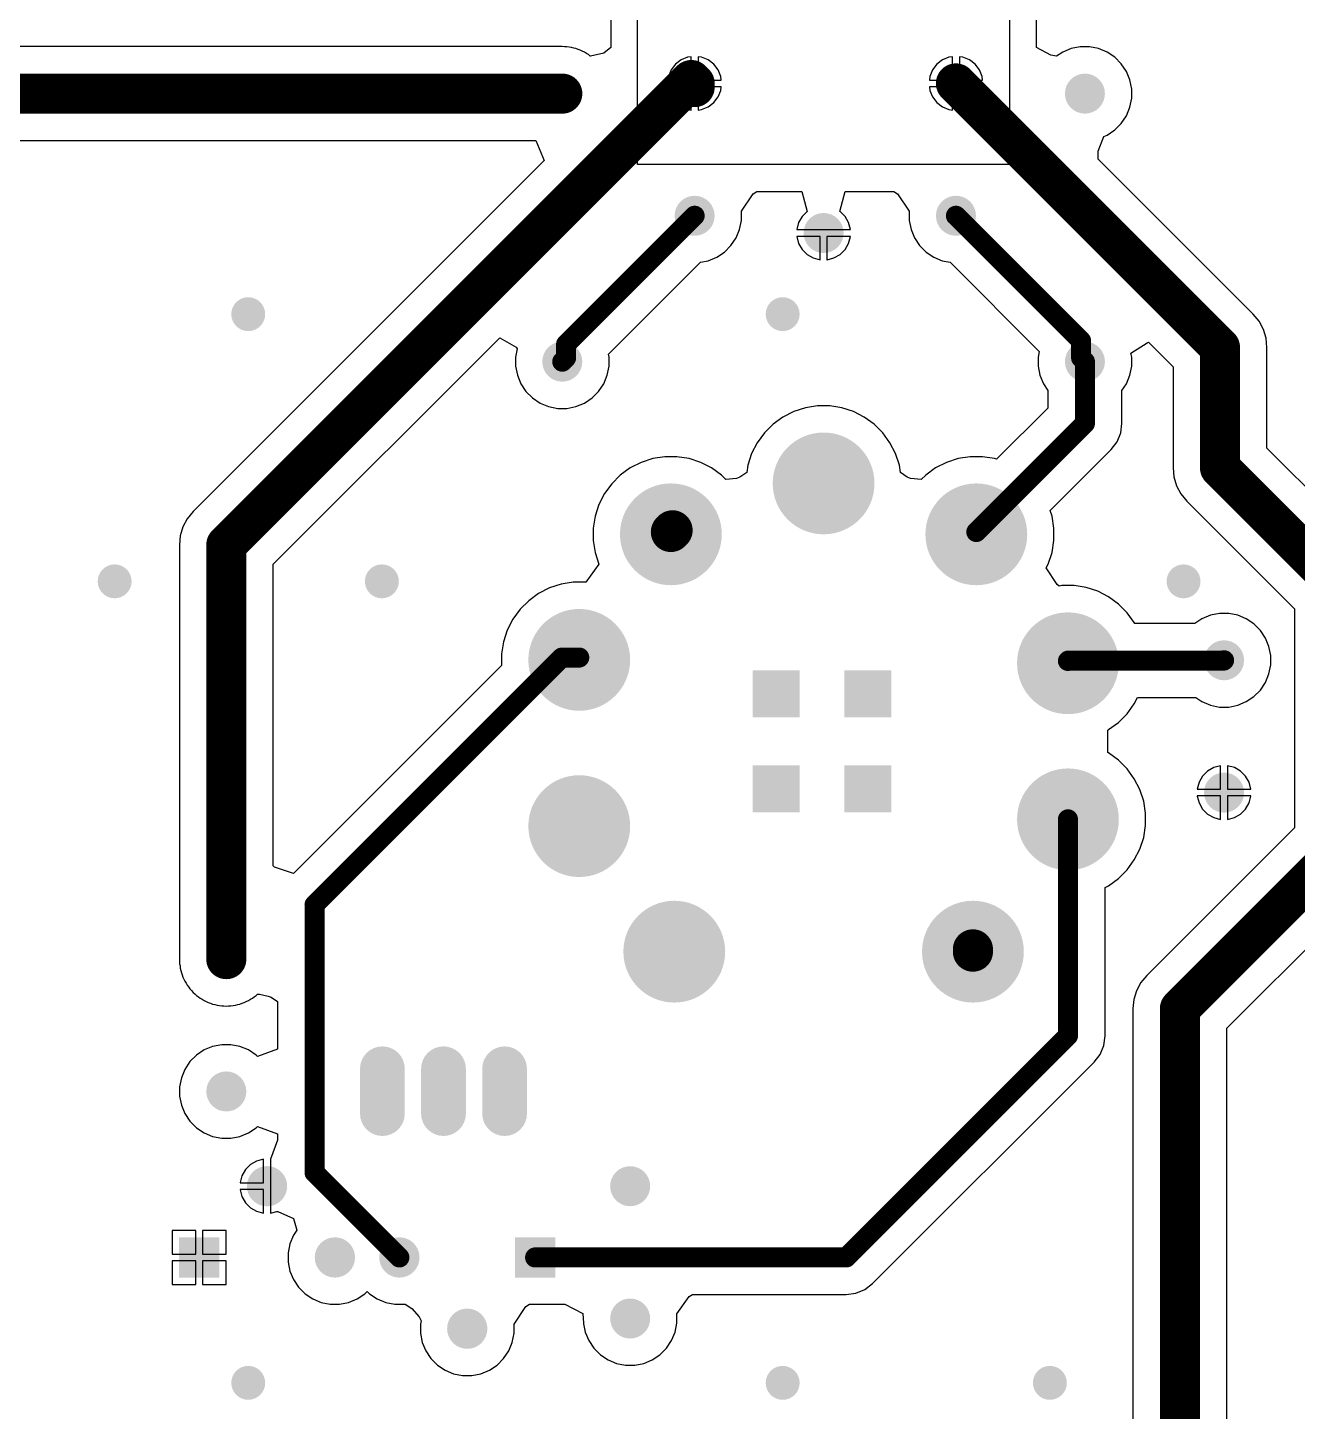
# Model space of a CAD drawing. Header units: inches. Extents: x 4.53 to 13.89, y 0.79 to 10.58.
# Drawn here: x 7.155 to 9.026, y 3.108 to 5.147 of the extents above; entities that cross this region are included whole.
import ezdxf

# ---------------------------------------------------------------- set-up
doc = ezdxf.new("R2010")
doc.units = ezdxf.units.IN
doc.header["$MEASUREMENT"] = 0
for name, color, linetype in [('Bottom Layer', 5, 'Continuous'), ('Pad Holes', 156, 'Continuous'), ('Via Holes', 16, 'Continuous')]:
    doc.layers.add(name, color=color, linetype=linetype)

# ---------------------------------------------------------------- blocks, each defined once
blk = doc.blocks.new('12A_7_B_1')
at = {"layer": 'Bottom Layer'}
h = blk.add_hatch(color=5, dxfattribs=at)
edge = h.paths.add_edge_path()
edge.add_arc((-0.22, 0.31), 0.075, 0, 360)
h = blk.add_hatch(color=5, dxfattribs=at)
edge = h.paths.add_edge_path()
edge.add_arc((0.22, 0.31), 0.075, 0, 360)
h = blk.add_hatch(color=5, dxfattribs=at)
edge = h.paths.add_edge_path()
edge.add_arc((-0.36, 0.115), 0.075, 0, 360)
h = blk.add_hatch(color=5, dxfattribs=at)
edge = h.paths.add_edge_path()
edge.add_arc((0.36, 0.125), 0.075, 0, 360)
for points in [[(-0.0996, 0.1046), (-0.0304, 0.1046), (-0.0304, 0.0354), (-0.0996, 0.0354)], [(0.0354, 0.1046), (0.1046, 0.1046), (0.1046, 0.0354), (0.0354, 0.0354)], [(-0.0996, -0.0354), (-0.0304, -0.0354), (-0.0304, -0.1046), (-0.0996, -0.1046)], [(0.0354, -0.0354), (0.1046, -0.0354), (0.1046, -0.1046), (0.0354, -0.1046)]]:
    blk.add_hatch(color=5, dxfattribs=at).paths.add_polyline_path(points)
h = blk.add_hatch(color=5, dxfattribs=at)
edge = h.paths.add_edge_path()
edge.add_arc((-0.36, -0.115), 0.075, 0, 360)
h = blk.add_hatch(color=5, dxfattribs=at)
edge = h.paths.add_edge_path()
edge.add_arc((0.36, -0.12), 0.075, 0, 360)
h = blk.add_hatch(color=5, dxfattribs=at)
edge = h.paths.add_edge_path()
edge.add_arc((-0.225, -0.305), 0.075, 0, 360)
h = blk.add_hatch(color=5, dxfattribs=at)
edge = h.paths.add_edge_path()
edge.add_arc((0.225, -0.305), 0.075, 0, 360)
h = blk.add_hatch(color=5, dxfattribs=at)
edge = h.paths.add_edge_path()
edge.add_arc((0, -0.38), 0.075, 0, 360)
at = {"layer": 'Pad Holes'}
h = blk.add_hatch(color=7, dxfattribs=at)
edge = h.paths.add_edge_path()
edge.add_arc((-0.22, 0.31), 0.038, 0, 360)
h = blk.add_hatch(color=7, dxfattribs=at)
edge = h.paths.add_edge_path()
edge.add_arc((0.22, 0.31), 0.038, 0, 360)
h = blk.add_hatch(color=7, dxfattribs=at)
edge = h.paths.add_edge_path()
edge.add_arc((-0.36, 0.115), 0.038, 0, 360)
h = blk.add_hatch(color=7, dxfattribs=at)
edge = h.paths.add_edge_path()
edge.add_arc((0.36, 0.125), 0.038, 0, 360)
h = blk.add_hatch(color=7, dxfattribs=at)
edge = h.paths.add_edge_path()
edge.add_arc((-0.065, 0.07), 0.0222, 0, 360)
h = blk.add_hatch(color=7, dxfattribs=at)
edge = h.paths.add_edge_path()
edge.add_arc((0.07, 0.07), 0.0222, 0, 360)
h = blk.add_hatch(color=7, dxfattribs=at)
edge = h.paths.add_edge_path()
edge.add_arc((-0.065, -0.07), 0.0222, 0, 360)
h = blk.add_hatch(color=7, dxfattribs=at)
edge = h.paths.add_edge_path()
edge.add_arc((0.07, -0.07), 0.0222, 0, 360)
h = blk.add_hatch(color=7, dxfattribs=at)
edge = h.paths.add_edge_path()
edge.add_arc((-0.36, -0.115), 0.038, 0, 360)
h = blk.add_hatch(color=7, dxfattribs=at)
edge = h.paths.add_edge_path()
edge.add_arc((0.36, -0.12), 0.038, 0, 360)
h = blk.add_hatch(color=7, dxfattribs=at)
edge = h.paths.add_edge_path()
edge.add_arc((-0.225, -0.305), 0.038, 0, 360)
h = blk.add_hatch(color=7, dxfattribs=at)
edge = h.paths.add_edge_path()
edge.add_arc((0.225, -0.305), 0.038, 0, 360)
h = blk.add_hatch(color=7, dxfattribs=at)
edge = h.paths.add_edge_path()
edge.add_arc((0, -0.38), 0.038, 0, 360)
blk = doc.blocks.new('TRIM_PV36W204C01B00___DUPLICATE_60')
at = {"layer": 'Bottom Layer'}
h = blk.add_hatch(color=5, dxfattribs=at)
edge = h.paths.add_edge_path()
edge.add_arc((0, 0.1), 0.0297, 0, 360)
blk.add_hatch(color=5, dxfattribs=at).paths.add_polyline_path([(-0.1297, 0.0247), (-0.0703, 0.0247), (-0.0703, -0.0347), (-0.1297, -0.0347)])
h = blk.add_hatch(color=5, dxfattribs=at)
edge = h.paths.add_edge_path()
edge.add_arc((0.1, -0.005), 0.0297, 0, 360)
at = {"layer": 'Pad Holes'}
h = blk.add_hatch(color=7, dxfattribs=at)
edge = h.paths.add_edge_path()
edge.add_arc((0, 0.1), 0.0197, 0, 360)
h = blk.add_hatch(color=7, dxfattribs=at)
edge = h.paths.add_edge_path()
edge.add_arc((-0.1, -0.005), 0.0197, 0, 360)
h = blk.add_hatch(color=7, dxfattribs=at)
edge = h.paths.add_edge_path()
edge.add_arc((0.1, -0.005), 0.0197, 0, 360)
blk = doc.blocks.new('TRIM_PV36W204C01B00___DUPLICATE_64')
at = {"layer": 'Bottom Layer'}
h = blk.add_hatch(color=5, dxfattribs=at)
edge = h.paths.add_edge_path()
edge.add_arc((0, 0.1), 0.0297, 0, 360)
blk.add_hatch(color=5, dxfattribs=at).paths.add_polyline_path([(-0.1297, 0.0247), (-0.0703, 0.0247), (-0.0703, -0.0347), (-0.1297, -0.0347)])
h = blk.add_hatch(color=5, dxfattribs=at)
edge = h.paths.add_edge_path()
edge.add_arc((0.1, -0.005), 0.0297, 0, 360)
at = {"layer": 'Pad Holes'}
h = blk.add_hatch(color=7, dxfattribs=at)
edge = h.paths.add_edge_path()
edge.add_arc((0, 0.1), 0.0197, 0, 360)
h = blk.add_hatch(color=7, dxfattribs=at)
edge = h.paths.add_edge_path()
edge.add_arc((-0.1, -0.005), 0.0197, 0, 360)
h = blk.add_hatch(color=7, dxfattribs=at)
edge = h.paths.add_edge_path()
edge.add_arc((0.1, -0.005), 0.0197, 0, 360)
blk = doc.blocks.new('RES_2W_VERTICAL_72')
at = {"layer": 'Bottom Layer'}
h = blk.add_hatch(color=5, dxfattribs=at)
edge = h.paths.add_edge_path()
edge.add_arc((0, 0), 0.0295, 0, 360)
h = blk.add_hatch(color=5, dxfattribs=at)
edge = h.paths.add_edge_path()
edge.add_arc((0.195, 0), 0.0295, 0, 360)
at = {"layer": 'Pad Holes'}
h = blk.add_hatch(color=7, dxfattribs=at)
edge = h.paths.add_edge_path()
edge.add_arc((0, 0), 0.0197, 0, 360)
h = blk.add_hatch(color=7, dxfattribs=at)
edge = h.paths.add_edge_path()
edge.add_arc((0.195, 0), 0.0197, 0, 360)
blk = doc.blocks.new('RES_2W_VERTICAL_74')
at = {"layer": 'Bottom Layer'}
h = blk.add_hatch(color=5, dxfattribs=at)
edge = h.paths.add_edge_path()
edge.add_arc((0, 0), 0.0295, 0, 360)
h = blk.add_hatch(color=5, dxfattribs=at)
edge = h.paths.add_edge_path()
edge.add_arc((0.195, 0), 0.0295, 0, 360)
at = {"layer": 'Pad Holes'}
h = blk.add_hatch(color=7, dxfattribs=at)
edge = h.paths.add_edge_path()
edge.add_arc((0, 0), 0.0197, 0, 360)
h = blk.add_hatch(color=7, dxfattribs=at)
edge = h.paths.add_edge_path()
edge.add_arc((0.195, 0), 0.0197, 0, 360)
blk = doc.blocks.new('RES_2W_VERTICAL_86')
at = {"layer": 'Bottom Layer'}
h = blk.add_hatch(color=5, dxfattribs=at)
edge = h.paths.add_edge_path()
edge.add_arc((0, 0), 0.0295, 0, 360)
h = blk.add_hatch(color=5, dxfattribs=at)
edge = h.paths.add_edge_path()
edge.add_arc((0.195, 0), 0.0295, 0, 360)
at = {"layer": 'Pad Holes'}
h = blk.add_hatch(color=7, dxfattribs=at)
edge = h.paths.add_edge_path()
edge.add_arc((0, 0), 0.0197, 0, 360)
h = blk.add_hatch(color=7, dxfattribs=at)
edge = h.paths.add_edge_path()
edge.add_arc((0.195, 0), 0.0197, 0, 360)
blk = doc.blocks.new('RES_2W_VERTICAL_96')
at = {"layer": 'Bottom Layer'}
h = blk.add_hatch(color=5, dxfattribs=at)
edge = h.paths.add_edge_path()
edge.add_arc((0, 0), 0.0295, 0, 360)
h = blk.add_hatch(color=5, dxfattribs=at)
edge = h.paths.add_edge_path()
edge.add_arc((0.195, 0), 0.0295, 0, 360)
at = {"layer": 'Pad Holes'}
h = blk.add_hatch(color=7, dxfattribs=at)
edge = h.paths.add_edge_path()
edge.add_arc((0, 0), 0.0197, 0, 360)
h = blk.add_hatch(color=7, dxfattribs=at)
edge = h.paths.add_edge_path()
edge.add_arc((0.195, 0), 0.0197, 0, 360)
blk = doc.blocks.new('RES_2W_VERTICAL_100')
at = {"layer": 'Bottom Layer'}
h = blk.add_hatch(color=5, dxfattribs=at)
edge = h.paths.add_edge_path()
edge.add_arc((0, 0), 0.0295, 0, 360)
h = blk.add_hatch(color=5, dxfattribs=at)
edge = h.paths.add_edge_path()
edge.add_arc((0.195, 0), 0.0295, 0, 360)
at = {"layer": 'Pad Holes'}
h = blk.add_hatch(color=7, dxfattribs=at)
edge = h.paths.add_edge_path()
edge.add_arc((0, 0), 0.0197, 0, 360)
h = blk.add_hatch(color=7, dxfattribs=at)
edge = h.paths.add_edge_path()
edge.add_arc((0.195, 0), 0.0197, 0, 360)
blk = doc.blocks.new('TO126_104')
at = {"layer": 'Bottom Layer'}
h = blk.add_hatch(color=5, dxfattribs=at)
edge = h.paths.add_edge_path()
edge.add_arc((-0.09, -0.033), 0.033, 180, 360)
edge.add_line((-0.057, -0.033), (-0.057, 0.033))
edge.add_arc((-0.09, 0.033), 0.033, 0, 180)
edge.add_line((-0.123, 0.033), (-0.123, -0.033))
h = blk.add_hatch(color=5, dxfattribs=at)
edge = h.paths.add_edge_path()
edge.add_arc((0, -0.033), 0.033, 180, 360)
edge.add_line((0.033, -0.033), (0.033, 0.033))
edge.add_arc((0, 0.033), 0.033, 0, 180)
edge.add_line((-0.033, 0.033), (-0.033, -0.033))
h = blk.add_hatch(color=5, dxfattribs=at)
edge = h.paths.add_edge_path()
edge.add_arc((0.09, -0.033), 0.033, 180, 360)
edge.add_line((0.123, -0.033), (0.123, 0.033))
edge.add_arc((0.09, 0.033), 0.033, 0, 180)
edge.add_line((0.057, 0.033), (0.057, -0.033))
at = {"layer": 'Pad Holes'}
h = blk.add_hatch(color=7, dxfattribs=at)
edge = h.paths.add_edge_path()
edge.add_arc((-0.09, 0), 0.022, 0, 360)
h = blk.add_hatch(color=7, dxfattribs=at)
edge = h.paths.add_edge_path()
edge.add_arc((0, 0), 0.022, 0, 360)
h = blk.add_hatch(color=7, dxfattribs=at)
edge = h.paths.add_edge_path()
edge.add_arc((0.09, 0), 0.022, 0, 360)
blk = doc.blocks.new('CAP_PANASSONIC_100N_450V_106')
at = {"layer": 'Bottom Layer'}
h = blk.add_hatch(color=5, dxfattribs=at)
edge = h.paths.add_edge_path()
edge.add_arc((0, 0), 0.0295, 0, 360)
h = blk.add_hatch(color=5, dxfattribs=at)
edge = h.paths.add_edge_path()
edge.add_arc((0.395, 0), 0.0295, 0, 360)
at = {"layer": 'Pad Holes'}
h = blk.add_hatch(color=7, dxfattribs=at)
edge = h.paths.add_edge_path()
edge.add_arc((0, 0), 0.0197, 0, 360)
h = blk.add_hatch(color=7, dxfattribs=at)
edge = h.paths.add_edge_path()
edge.add_arc((0.395, 0), 0.0197, 0, 360)
blk = doc.blocks.new('CAP_PANASSONIC_100N_450V_116')
at = {"layer": 'Bottom Layer'}
h = blk.add_hatch(color=5, dxfattribs=at)
edge = h.paths.add_edge_path()
edge.add_arc((0, 0), 0.0295, 0, 360)
h = blk.add_hatch(color=5, dxfattribs=at)
edge = h.paths.add_edge_path()
edge.add_arc((0.395, 0), 0.0295, 0, 360)
at = {"layer": 'Pad Holes'}
h = blk.add_hatch(color=7, dxfattribs=at)
edge = h.paths.add_edge_path()
edge.add_arc((0, 0), 0.0197, 0, 360)
h = blk.add_hatch(color=7, dxfattribs=at)
edge = h.paths.add_edge_path()
edge.add_arc((0.395, 0), 0.0197, 0, 360)
blk = doc.blocks.new('CAP_PANASSONIC_100N_450V_118')
at = {"layer": 'Bottom Layer'}
h = blk.add_hatch(color=5, dxfattribs=at)
edge = h.paths.add_edge_path()
edge.add_arc((0, 0), 0.0295, 0, 360)
h = blk.add_hatch(color=5, dxfattribs=at)
edge = h.paths.add_edge_path()
edge.add_arc((0.395, 0), 0.0295, 0, 360)
at = {"layer": 'Pad Holes'}
h = blk.add_hatch(color=7, dxfattribs=at)
edge = h.paths.add_edge_path()
edge.add_arc((0, 0), 0.0197, 0, 360)
h = blk.add_hatch(color=7, dxfattribs=at)
edge = h.paths.add_edge_path()
edge.add_arc((0.395, 0), 0.0197, 0, 360)

msp = doc.modelspace()

# ---------------------------------------------------------------- hatches: boundary and pattern name
at = {"layer": 'Bottom Layer'}
h = msp.add_hatch(color=5, dxfattribs=at)
edge = h.paths.add_edge_path()
edge.add_arc((7.4803, 4.7244), 0.025, 0, 360)
h = msp.add_hatch(color=5, dxfattribs=at)
edge = h.paths.add_edge_path()
edge.add_arc((8.2677, 4.7244), 0.025, 0, 360)
h = msp.add_hatch(color=5, dxfattribs=at)
edge = h.paths.add_edge_path()
edge.add_arc((7.2835, 4.3307), 0.025, 0, 360)
h = msp.add_hatch(color=5, dxfattribs=at)
edge = h.paths.add_edge_path()
edge.add_arc((7.6772, 4.3307), 0.025, 0, 360)
h = msp.add_hatch(color=5, dxfattribs=at)
edge = h.paths.add_edge_path()
edge.add_arc((8.8583, 4.3307), 0.025, 0, 360)
h = msp.add_hatch(color=5, dxfattribs=at)
edge = h.paths.add_edge_path()
edge.add_arc((7.4803, 3.1496), 0.025, 0, 360)
h = msp.add_hatch(color=5, dxfattribs=at)
edge = h.paths.add_edge_path()
edge.add_arc((8.2677, 3.1496), 0.025, 0, 360)
h = msp.add_hatch(color=5, dxfattribs=at)
edge = h.paths.add_edge_path()
edge.add_arc((8.6614, 3.1496), 0.025, 0, 360)
at = {"layer": 'Via Holes'}
h = msp.add_hatch(color=7, dxfattribs=at)
edge = h.paths.add_edge_path()
edge.add_arc((7.4803, 4.7244), 0.014, 0, 360)
h = msp.add_hatch(color=7, dxfattribs=at)
edge = h.paths.add_edge_path()
edge.add_arc((8.2677, 4.7244), 0.014, 0, 360)
h = msp.add_hatch(color=7, dxfattribs=at)
edge = h.paths.add_edge_path()
edge.add_arc((7.2835, 4.3307), 0.014, 0, 360)
h = msp.add_hatch(color=7, dxfattribs=at)
edge = h.paths.add_edge_path()
edge.add_arc((7.6772, 4.3307), 0.014, 0, 360)
h = msp.add_hatch(color=7, dxfattribs=at)
edge = h.paths.add_edge_path()
edge.add_arc((8.8583, 4.3307), 0.014, 0, 360)
h = msp.add_hatch(color=7, dxfattribs=at)
edge = h.paths.add_edge_path()
edge.add_arc((7.4803, 3.1496), 0.014, 0, 360)
h = msp.add_hatch(color=7, dxfattribs=at)
edge = h.paths.add_edge_path()
edge.add_arc((8.2677, 3.1496), 0.014, 0, 360)
h = msp.add_hatch(color=7, dxfattribs=at)
edge = h.paths.add_edge_path()
edge.add_arc((8.6614, 3.1496), 0.014, 0, 360)

# ---------------------------------------------------------------- linework, layer by layer
at = {"layer": 'Bottom Layer'}
for p, q in [((8.602, 5.597), (8.602, 4.945)), ((8.6417, 5.1173), (8.6417, 5.597)), ((8.0143, 5.32), (8.0143, 5.1174)), ((8.054, 4.945), (8.054, 5.32)), ((7.943, 5.1187), (6.9922, 5.1187)), ((7.9464, 5.1183), (7.943, 5.1187)), ((7.9498, 5.1183), (7.9464, 5.1183)), ((7.9531, 5.1177), (7.9498, 5.1183)), ((8.7062, 5.1183), (8.6929, 5.1157)), ((8.7198, 5.1183), (8.7062, 5.1183)), ((8.7331, 5.1157), (8.7198, 5.1183)), ((7.9565, 5.1173), (7.9531, 5.1177)), ((7.9598, 5.1163), (7.9565, 5.1173)), ((7.9631, 5.1157), (7.9598, 5.1163)), ((7.9662, 5.1144), (7.9631, 5.1157)), ((7.9695, 5.1134), (7.9662, 5.1144)), ((7.9725, 5.1118), (7.9695, 5.1134)), ((7.9756, 5.1105), (7.9725, 5.1118)), ((7.9785, 5.1086), (7.9756, 5.1105)), ((7.9815, 5.107), (7.9785, 5.1086)), ((7.9841, 5.1048), (7.9815, 5.107)), ((7.9848, 5.1044), (7.9841, 5.1048)), ((8.0041, 5.1088), (7.9848, 5.1044)), ((8.0043, 5.1089), (8.0041, 5.1088)), ((8.0143, 5.1174), (8.0043, 5.1089)), ((8.1181, 5.099), (8.1098, 5.0926)), ((8.1277, 5.1029), (8.1181, 5.099)), ((8.133, 5.1036), (8.1277, 5.1029)), ((8.133, 5.0694), (8.133, 5.1036)), ((8.1483, 5.1029), (8.143, 5.1036)), ((8.143, 5.1036), (8.143, 5.0694)), ((8.1579, 5.099), (8.1483, 5.1029)), ((8.1662, 5.0926), (8.1579, 5.099)), ((8.5031, 5.099), (8.4948, 5.0926)), ((8.5127, 5.1029), (8.5031, 5.099)), ((8.518, 5.1036), (8.5127, 5.1029)), ((8.518, 5.0694), (8.518, 5.1036)), ((8.5333, 5.1029), (8.528, 5.1036)), ((8.528, 5.1036), (8.528, 5.0694)), ((8.5429, 5.099), (8.5333, 5.1029)), ((8.5512, 5.0926), (8.5429, 5.099)), ((8.6626, 5.1063), (8.6417, 5.1173)), ((8.6712, 5.1044), (8.6626, 5.1063)), ((8.6804, 5.1105), (8.6712, 5.1044)), ((8.6929, 5.1157), (8.6804, 5.1105)), ((8.7456, 5.1105), (8.7331, 5.1157)), ((8.7569, 5.1029), (8.7456, 5.1105)), ((8.7665, 5.0934), (8.7569, 5.1029)), ((8.1035, 5.0844), (8.0995, 5.0748)), ((8.1098, 5.0926), (8.1035, 5.0844)), ((8.1725, 5.0844), (8.1662, 5.0926)), ((8.1765, 5.0748), (8.1725, 5.0844)), ((8.4885, 5.0844), (8.4845, 5.0748)), ((8.4948, 5.0926), (8.4885, 5.0844)), ((8.5575, 5.0844), (8.5512, 5.0926)), ((8.5615, 5.0748), (8.5575, 5.0844)), ((8.7741, 5.0821), (8.7665, 5.0934)), ((8.7792, 5.0695), (8.7741, 5.0821)), ((8.0995, 5.0748), (8.0988, 5.0694)), ((8.0988, 5.0694), (8.133, 5.0694)), ((8.133, 5.0594), (8.0988, 5.0594)), ((8.0988, 5.0594), (8.0995, 5.0541)), ((8.133, 5.0252), (8.133, 5.0594)), ((8.143, 5.0694), (8.1772, 5.0694)), ((8.1772, 5.0594), (8.143, 5.0594)), ((8.143, 5.0594), (8.143, 5.0252)), ((8.1772, 5.0694), (8.1765, 5.0748)), ((8.1765, 5.0541), (8.1772, 5.0594)), ((8.4845, 5.0748), (8.4838, 5.0694)), ((8.4838, 5.0694), (8.518, 5.0694)), ((8.518, 5.0594), (8.4838, 5.0594)), ((8.4838, 5.0594), (8.4845, 5.0541)), ((8.518, 5.0252), (8.518, 5.0594)), ((8.528, 5.0694), (8.5622, 5.0694)), ((8.5622, 5.0594), (8.528, 5.0594)), ((8.528, 5.0594), (8.528, 5.0252)), ((8.5622, 5.0694), (8.5615, 5.0748)), ((8.5615, 5.0541), (8.5622, 5.0594)), ((8.7819, 5.0562), (8.7792, 5.0695)), ((8.0995, 5.0541), (8.1035, 5.0445)), ((8.1035, 5.0445), (8.1098, 5.0362)), ((8.1098, 5.0362), (8.1181, 5.0299)), ((8.1579, 5.0299), (8.1662, 5.0362)), ((8.1662, 5.0362), (8.1725, 5.0445)), ((8.1725, 5.0445), (8.1765, 5.0541)), ((8.4845, 5.0541), (8.4885, 5.0445)), ((8.4885, 5.0445), (8.4948, 5.0362)), ((8.4948, 5.0362), (8.5031, 5.0299)), ((8.5429, 5.0299), (8.5512, 5.0362)), ((8.5512, 5.0362), (8.5575, 5.0445)), ((8.5575, 5.0445), (8.5615, 5.0541)), ((8.7792, 5.0293), (8.7819, 5.0426)), ((8.7819, 5.0426), (8.7819, 5.0562)), ((8.1181, 5.0299), (8.1277, 5.0259)), ((8.1277, 5.0259), (8.133, 5.0252)), ((8.143, 5.0252), (8.1483, 5.0259)), ((8.1483, 5.0259), (8.1579, 5.0299)), ((8.5031, 5.0299), (8.5127, 5.0259)), ((8.5127, 5.0259), (8.518, 5.0252)), ((8.528, 5.0252), (8.5333, 5.0259)), ((8.5333, 5.0259), (8.5429, 5.0299)), ((8.7665, 5.0055), (8.7741, 5.0168)), ((8.7741, 5.0168), (8.7792, 5.0293)), ((8.7456, 4.9884), (8.7569, 4.9959)), ((8.7569, 4.9959), (8.7665, 5.0055)), ((6.9636, 4.9802), (7.9041, 4.9802)), ((7.9041, 4.9802), (7.9163, 4.9507)), ((8.7327, 4.9646), (8.7407, 4.9864)), ((8.7407, 4.9864), (8.7456, 4.9884)), ((8.7324, 4.9529), (8.7327, 4.9646)), ((7.9163, 4.9507), (7.399, 4.4334)), ((8.602, 4.945), (8.054, 4.945)), ((8.961, 4.7244), (8.7324, 4.9529)), ((8.2069, 4.8762), (8.2243, 4.9019)), ((8.2243, 4.9019), (8.2297, 4.9053)), ((8.2297, 4.9053), (8.296, 4.9053)), ((8.296, 4.9053), (8.304, 4.8758)), ((8.352, 4.8758), (8.36, 4.9053)), ((8.36, 4.9053), (8.4313, 4.9053)), ((8.4313, 4.9053), (8.4367, 4.9019)), ((8.4367, 4.9019), (8.4541, 4.8762)), ((8.2069, 4.8626), (8.2069, 4.8762)), ((8.3037, 4.8756), (8.2964, 4.8683)), ((8.304, 4.8758), (8.3037, 4.8756)), ((8.3523, 4.8756), (8.352, 4.8758)), ((8.3596, 4.8683), (8.3523, 4.8756)), ((8.4541, 4.8762), (8.4541, 4.8626)), ((8.2042, 4.8493), (8.2069, 4.8626)), ((8.2912, 4.8593), (8.2885, 4.8492)), ((8.2964, 4.8683), (8.2912, 4.8593)), ((8.3648, 4.8593), (8.3596, 4.8683)), ((8.3675, 4.8492), (8.3648, 4.8593)), ((8.4541, 4.8626), (8.4568, 4.8493)), ((8.1915, 4.8255), (8.1991, 4.8368)), ((8.1991, 4.8368), (8.2042, 4.8493)), ((8.2885, 4.8492), (8.2885, 4.849)), ((8.2885, 4.849), (8.328, 4.849)), ((8.323, 4.839), (8.2885, 4.839)), ((8.2885, 4.839), (8.2885, 4.8388)), ((8.2885, 4.8388), (8.2912, 4.8287)), ((8.323, 4.8045), (8.323, 4.839)), ((8.328, 4.849), (8.3675, 4.849)), ((8.3675, 4.839), (8.333, 4.839)), ((8.333, 4.839), (8.333, 4.8045)), ((8.3648, 4.8287), (8.3675, 4.8388)), ((8.3675, 4.849), (8.3675, 4.8492)), ((8.3675, 4.8388), (8.3675, 4.839)), ((8.4568, 4.8493), (8.4619, 4.8368)), ((8.4619, 4.8368), (8.4695, 4.8255)), ((8.1706, 4.8084), (8.1819, 4.8159)), ((8.1819, 4.8159), (8.1915, 4.8255)), ((8.2912, 4.8287), (8.2964, 4.8197)), ((8.2964, 4.8197), (8.3037, 4.8124)), ((8.3037, 4.8124), (8.3127, 4.8072)), ((8.3433, 4.8072), (8.3523, 4.8124)), ((8.3523, 4.8124), (8.3596, 4.8197)), ((8.3596, 4.8197), (8.3648, 4.8287)), ((8.4695, 4.8255), (8.4791, 4.8159)), ((8.4791, 4.8159), (8.4904, 4.8084)), ((8.0111, 4.6653), (8.1467, 4.8009)), ((8.1467, 4.8009), (8.1581, 4.8032)), ((8.1581, 4.8032), (8.1706, 4.8084)), ((8.3127, 4.8072), (8.3228, 4.8045)), ((8.3228, 4.8045), (8.323, 4.8045)), ((8.333, 4.8045), (8.3332, 4.8045)), ((8.3332, 4.8045), (8.3433, 4.8072)), ((8.4904, 4.8084), (8.5029, 4.8032)), ((8.5029, 4.8032), (8.5143, 4.8009)), ((8.5143, 4.8009), (8.6457, 4.6695)), ((8.9696, 4.7139), (8.961, 4.7244)), ((8.976, 4.7019), (8.9696, 4.7139)), ((8.9799, 4.6889), (8.976, 4.7019)), ((7.5172, 4.3558), (7.851, 4.6895)), ((7.851, 4.6895), (7.875, 4.6756)), ((7.8765, 4.6733), (7.8741, 4.6612)), ((7.875, 4.6756), (7.8765, 4.6733)), ((8.6457, 4.6695), (8.6441, 4.6612)), ((8.7807, 4.667), (8.8046, 4.6824)), ((8.8046, 4.6824), (8.8065, 4.683)), ((8.8065, 4.683), (8.8428, 4.6468)), ((8.9812, 4.6754), (8.9799, 4.6889)), ((8.9812, 4.5267), (8.9812, 4.6754)), ((7.8741, 4.6612), (7.8741, 4.6476)), ((8.0119, 4.6612), (8.0111, 4.6653)), ((8.0119, 4.6476), (8.0119, 4.6612)), ((8.6441, 4.6612), (8.6441, 4.6476)), ((8.7819, 4.6612), (8.7807, 4.667)), ((8.7819, 4.6476), (8.7819, 4.6612)), ((7.8741, 4.6476), (7.8768, 4.6343)), ((7.8768, 4.6343), (7.8819, 4.6218)), ((8.0041, 4.6218), (8.0092, 4.6343)), ((8.0092, 4.6343), (8.0119, 4.6476)), ((8.6441, 4.6476), (8.6468, 4.6343)), ((8.6468, 4.6343), (8.6519, 4.6218)), ((8.7741, 4.6218), (8.7792, 4.6343)), ((8.7792, 4.6343), (8.7819, 4.6476)), ((8.8428, 4.6468), (8.8428, 4.498)), ((7.8819, 4.6218), (7.8895, 4.6105)), ((7.8895, 4.6105), (7.8991, 4.6009)), ((7.9869, 4.6009), (7.9965, 4.6105)), ((7.9965, 4.6105), (8.0041, 4.6218)), ((8.6519, 4.6218), (8.6584, 4.6121)), ((8.6584, 4.6121), (8.6584, 4.5861)), ((8.7676, 4.6121), (8.7741, 4.6218)), ((8.7676, 4.5634), (8.7676, 4.6121)), ((7.8991, 4.6009), (7.9104, 4.5934)), ((7.9104, 4.5934), (7.9229, 4.5882)), ((7.9229, 4.5882), (7.9362, 4.5855)), ((7.9498, 4.5855), (7.9631, 4.5882)), ((7.9631, 4.5882), (7.9756, 4.5934)), ((7.9756, 4.5934), (7.9869, 4.6009)), ((8.319, 4.5894), (8.3012, 4.5866)), ((8.337, 4.5894), (8.319, 4.5894)), ((8.3548, 4.5866), (8.337, 4.5894)), ((7.9362, 4.5855), (7.9498, 4.5855)), ((8.2681, 4.5728), (8.2535, 4.5622)), ((8.2841, 4.581), (8.2681, 4.5728)), ((8.3012, 4.5866), (8.2841, 4.581)), ((8.3719, 4.581), (8.3548, 4.5866)), ((8.3879, 4.5728), (8.3719, 4.581)), ((8.4025, 4.5622), (8.3879, 4.5728)), ((8.6584, 4.5861), (8.5829, 4.5105)), ((8.2408, 4.5495), (8.2302, 4.5349)), ((8.2535, 4.5622), (8.2408, 4.5495)), ((8.4152, 4.5495), (8.4025, 4.5622)), ((8.4258, 4.5349), (8.4152, 4.5495)), ((8.7603, 4.5361), (8.7657, 4.5493)), ((8.7657, 4.5493), (8.7676, 4.5634)), ((8.2302, 4.5349), (8.222, 4.5189)), ((8.434, 4.5189), (8.4258, 4.5349)), ((8.7516, 4.5248), (8.7603, 4.5361)), ((9.14, 4.368), (8.9812, 4.5267)), ((8.0762, 4.5116), (8.0591, 4.506)), ((8.094, 4.5144), (8.0762, 4.5116)), ((8.112, 4.5144), (8.094, 4.5144)), ((8.1298, 4.5116), (8.112, 4.5144)), ((8.1469, 4.506), (8.1298, 4.5116)), ((8.222, 4.5189), (8.2164, 4.5018)), ((8.4396, 4.5018), (8.434, 4.5189)), ((8.5262, 4.5116), (8.5091, 4.506)), ((8.544, 4.5144), (8.5262, 4.5116)), ((8.562, 4.5144), (8.544, 4.5144)), ((8.5798, 4.5116), (8.562, 4.5144)), ((8.5829, 4.5105), (8.5798, 4.5116)), ((8.6619, 4.4351), (8.7516, 4.5248)), ((8.0285, 4.4872), (8.0158, 4.4745)), ((8.0431, 4.4978), (8.0285, 4.4872)), ((8.0591, 4.506), (8.0431, 4.4978)), ((8.1629, 4.4978), (8.1469, 4.506)), ((8.1775, 4.4872), (8.1629, 4.4978)), ((8.1841, 4.4806), (8.1775, 4.4872)), ((8.2147, 4.491), (8.2047, 4.4843)), ((8.2164, 4.5018), (8.2147, 4.491)), ((8.4413, 4.491), (8.4396, 4.5018)), ((8.4513, 4.4843), (8.4413, 4.491)), ((8.4785, 4.4872), (8.4719, 4.4806)), ((8.4931, 4.4978), (8.4785, 4.4872)), ((8.5091, 4.506), (8.4931, 4.4978)), ((8.8428, 4.498), (8.8441, 4.4845)), ((8.0158, 4.4745), (8.0052, 4.4599)), ((8.1998, 4.4824), (8.1841, 4.4806)), ((8.2047, 4.4843), (8.1998, 4.4824)), ((8.4562, 4.4824), (8.4513, 4.4843)), ((8.4719, 4.4806), (8.4562, 4.4824)), ((8.8441, 4.4845), (8.848, 4.4715)), ((8.848, 4.4715), (8.8544, 4.4595)), ((8.0052, 4.4599), (7.997, 4.4439)), ((8.8544, 4.4595), (8.863, 4.449)), ((8.863, 4.449), (9.0218, 4.2903)), ((7.399, 4.4334), (7.3904, 4.4229)), ((7.9914, 4.4268), (7.9886, 4.409)), ((7.997, 4.4439), (7.9914, 4.4268)), ((8.6646, 4.4268), (8.6619, 4.4351)), ((8.6674, 4.409), (8.6646, 4.4268)), ((7.384, 4.4109), (7.3801, 4.3979)), ((7.3904, 4.4229), (7.384, 4.4109)), ((7.9886, 4.409), (7.9886, 4.391)), ((8.6674, 4.391), (8.6674, 4.409)), ((7.3801, 4.3979), (7.3788, 4.3844)), ((7.3788, 4.3844), (7.3788, 3.774)), ((7.9886, 4.391), (7.9914, 4.3732)), ((8.6646, 4.3732), (8.6674, 4.391)), ((7.9914, 4.3732), (7.997, 4.3561)), ((8.659, 4.3561), (8.6646, 4.3732)), ((7.5172, 3.9113), (7.5172, 4.3558)), ((7.997, 4.3561), (7.9775, 4.3293)), ((8.6561, 4.3504), (8.659, 4.3561)), ((8.672, 4.3258), (8.6561, 4.3504)), ((7.9412, 4.3266), (7.9241, 4.321)), ((7.959, 4.3294), (7.9412, 4.3266)), ((7.977, 4.3294), (7.959, 4.3294)), ((7.9775, 4.3293), (7.977, 4.3294)), ((8.675, 4.3237), (8.672, 4.3258)), ((8.679, 4.3244), (8.675, 4.3237)), ((8.697, 4.3244), (8.679, 4.3244)), ((8.7148, 4.3216), (8.697, 4.3244)), ((7.8935, 4.3022), (7.8808, 4.2895)), ((7.9081, 4.3128), (7.8935, 4.3022)), ((7.9241, 4.321), (7.9081, 4.3128)), ((8.7319, 4.316), (8.7148, 4.3216)), ((8.7479, 4.3078), (8.7319, 4.316)), ((8.7625, 4.2972), (8.7479, 4.3078)), ((7.8808, 4.2895), (7.8702, 4.2749)), ((8.7752, 4.2845), (8.7625, 4.2972)), ((8.7858, 4.2699), (8.7752, 4.2845)), ((8.9112, 4.2833), (8.8979, 4.2807)), ((8.9248, 4.2833), (8.9112, 4.2833)), ((8.9381, 4.2807), (8.9248, 4.2833)), ((9.0218, 4.2903), (9.0218, 3.9677)), ((7.8702, 4.2749), (7.862, 4.2589)), ((8.7865, 4.2685), (8.7858, 4.2699)), ((8.875, 4.2685), (8.7865, 4.2685)), ((8.8854, 4.2755), (8.875, 4.2685)), ((8.8979, 4.2807), (8.8854, 4.2755)), ((8.9506, 4.2755), (8.9381, 4.2807)), ((8.9619, 4.2679), (8.9506, 4.2755)), ((8.9715, 4.2584), (8.9619, 4.2679)), ((7.8564, 4.2418), (7.8536, 4.224)), ((7.862, 4.2589), (7.8564, 4.2418)), ((8.9791, 4.2471), (8.9715, 4.2584)), ((8.9842, 4.2345), (8.9791, 4.2471)), ((7.8536, 4.224), (7.8536, 4.2068)), ((8.9869, 4.2212), (8.9842, 4.2345)), ((8.9869, 4.2076), (8.9869, 4.2212)), ((7.8536, 4.2068), (7.5468, 3.9)), ((8.9842, 4.1943), (8.9869, 4.2076)), ((8.9715, 4.1705), (8.9791, 4.1818)), ((8.9791, 4.1818), (8.9842, 4.1943)), ((8.9506, 4.1534), (8.9619, 4.1609)), ((8.9619, 4.1609), (8.9715, 4.1705)), ((8.7752, 4.1355), (8.7858, 4.1501)), ((8.7858, 4.1501), (8.7905, 4.1593)), ((8.7905, 4.1593), (8.8764, 4.1593)), ((8.8764, 4.1593), (8.8854, 4.1534)), ((8.8854, 4.1534), (8.8979, 4.1482)), ((8.8979, 4.1482), (8.9112, 4.1455)), ((8.9112, 4.1455), (8.9248, 4.1455)), ((8.9248, 4.1455), (8.9381, 4.1482)), ((8.9381, 4.1482), (8.9506, 4.1534)), ((8.7479, 4.1122), (8.7625, 4.1228)), ((8.7625, 4.1228), (8.7752, 4.1355)), ((8.7467, 4.1116), (8.7479, 4.1122)), ((8.7467, 4.0784), (8.7467, 4.1116)), ((8.7479, 4.0778), (8.7467, 4.0784)), ((8.7625, 4.0672), (8.7479, 4.0778)), ((8.7752, 4.0545), (8.7625, 4.0672)), ((8.9128, 4.059), (8.9027, 4.0563)), ((8.913, 4.059), (8.9128, 4.059)), ((8.913, 4.0244), (8.913, 4.059)), ((8.9232, 4.059), (8.923, 4.059)), ((8.923, 4.059), (8.923, 4.0244)), ((8.9333, 4.0563), (8.9232, 4.059)), ((8.7858, 4.0399), (8.7752, 4.0545)), ((8.794, 4.0239), (8.7858, 4.0399)), ((8.8864, 4.0437), (8.8812, 4.0347)), ((8.8937, 4.0511), (8.8864, 4.0437)), ((8.9027, 4.0563), (8.8937, 4.0511)), ((8.9423, 4.0511), (8.9333, 4.0563)), ((8.9496, 4.0437), (8.9423, 4.0511)), ((8.9548, 4.0347), (8.9496, 4.0437)), ((8.7996, 4.0068), (8.794, 4.0239)), ((8.8812, 4.0347), (8.8785, 4.0246)), ((8.8785, 4.0246), (8.8785, 4.0244)), ((8.8785, 4.0244), (8.913, 4.0244)), ((8.923, 4.0244), (8.9575, 4.0244)), ((8.9575, 4.0246), (8.9548, 4.0347)), ((8.9575, 4.0244), (8.9575, 4.0246)), ((8.8024, 3.989), (8.7996, 4.0068)), ((8.913, 4.0144), (8.8785, 4.0144)), ((8.8785, 4.0144), (8.8785, 4.0142)), ((8.8785, 4.0142), (8.8812, 4.0042)), ((8.8812, 4.0042), (8.8864, 3.9952)), ((8.913, 3.9799), (8.913, 4.0144)), ((8.9575, 4.0144), (8.923, 4.0144)), ((8.923, 4.0144), (8.923, 3.9799)), ((8.9496, 3.9952), (8.9548, 4.0042)), ((8.9548, 4.0042), (8.9575, 4.0142)), ((8.9575, 4.0142), (8.9575, 4.0144)), ((8.8024, 3.971), (8.8024, 3.989)), ((8.8864, 3.9952), (8.8937, 3.9878)), ((8.8937, 3.9878), (8.9027, 3.9826)), ((8.9027, 3.9826), (8.9128, 3.9799)), ((8.9128, 3.9799), (8.913, 3.9799)), ((8.923, 3.9799), (8.9232, 3.9799)), ((8.9232, 3.9799), (8.9333, 3.9826)), ((8.9333, 3.9826), (8.9423, 3.9878)), ((8.9423, 3.9878), (8.9496, 3.9952)), ((8.7996, 3.9532), (8.8024, 3.971)), ((9.0218, 3.9677), (8.804, 3.75)), ((8.7858, 3.9201), (8.794, 3.9361)), ((8.794, 3.9361), (8.7996, 3.9532)), ((8.7752, 3.9055), (8.7858, 3.9201)), ((7.5191, 3.9097), (7.5172, 3.9113)), ((7.5468, 3.9), (7.5191, 3.9097)), ((8.7625, 3.8928), (8.7752, 3.9055)), ((8.7426, 3.8795), (8.7479, 3.8822)), ((8.7426, 3.661), (8.7426, 3.8795)), ((8.7479, 3.8822), (8.7625, 3.8928)), ((8.9222, 3.6723), (9.1352, 3.8853)), ((7.3788, 3.774), (7.3791, 3.7706)), ((7.3791, 3.7706), (7.3791, 3.7672)), ((7.3791, 3.7672), (7.3798, 3.7639)), ((7.3798, 3.7639), (7.3801, 3.7605)), ((7.3801, 3.7605), (7.3811, 3.7572)), ((7.3811, 3.7572), (7.3818, 3.7539)), ((7.3818, 3.7539), (7.3831, 3.7508)), ((7.3831, 3.7508), (7.384, 3.7475)), ((7.384, 3.7475), (7.3856, 3.7445)), ((7.3856, 3.7445), (7.3869, 3.7414)), ((7.3869, 3.7414), (7.3888, 3.7385)), ((7.3888, 3.7385), (7.3904, 3.7355)), ((7.3904, 3.7355), (7.3926, 3.7329)), ((7.3926, 3.7329), (7.3945, 3.7301)), ((8.7954, 3.7395), (8.789, 3.7275)), ((8.804, 3.75), (8.7954, 3.7395)), ((7.3945, 3.7301), (7.3969, 3.7277)), ((7.3969, 3.7277), (7.399, 3.725)), ((7.399, 3.725), (7.4017, 3.7229)), ((7.4017, 3.7229), (7.4041, 3.7205)), ((7.4041, 3.7205), (7.4069, 3.7186)), ((7.4069, 3.7186), (7.4095, 3.7164)), ((7.4095, 3.7164), (7.4125, 3.7148)), ((7.4125, 3.7148), (7.4154, 3.7129)), ((7.4154, 3.7129), (7.4185, 3.7116)), ((7.4185, 3.7116), (7.4215, 3.71)), ((7.4745, 3.71), (7.4775, 3.7116)), ((7.4775, 3.7116), (7.4806, 3.7129)), ((7.4806, 3.7129), (7.4835, 3.7148)), ((7.4835, 3.7148), (7.4865, 3.7164)), ((7.4865, 3.7164), (7.4891, 3.7186)), ((7.4891, 3.7186), (7.4919, 3.7205)), ((7.4919, 3.7205), (7.4939, 3.7224)), ((7.4939, 3.7224), (7.4967, 3.7224)), ((7.4967, 3.7224), (7.5098, 3.7196)), ((7.5098, 3.7196), (7.5143, 3.7177)), ((7.5143, 3.7177), (7.5234, 3.7116)), ((7.5234, 3.7116), (7.5234, 3.6414)), ((8.7851, 3.7145), (8.7838, 3.701)), ((8.789, 3.7275), (8.7851, 3.7145)), ((7.4215, 3.71), (7.4248, 3.7091)), ((7.4248, 3.7091), (7.4279, 3.7078)), ((7.4279, 3.7078), (7.4312, 3.7071)), ((7.4312, 3.7071), (7.4345, 3.7061)), ((7.4345, 3.7061), (7.4379, 3.7058)), ((7.4379, 3.7058), (7.4412, 3.7051)), ((7.4412, 3.7051), (7.4446, 3.7051)), ((7.4446, 3.7051), (7.448, 3.7048)), ((7.448, 3.7048), (7.4514, 3.7051)), ((7.4514, 3.7051), (7.4548, 3.7051)), ((7.4548, 3.7051), (7.4581, 3.7058)), ((7.4581, 3.7058), (7.4615, 3.7061)), ((7.4615, 3.7061), (7.4648, 3.7071)), ((7.4648, 3.7071), (7.4681, 3.7078)), ((7.4681, 3.7078), (7.4712, 3.7091)), ((7.4712, 3.7091), (7.4745, 3.71)), ((8.7838, 3.701), (8.7838, 2.5412)), ((8.9222, 2.005), (8.9222, 3.6723)), ((8.7407, 3.6469), (8.7426, 3.661)), ((7.4041, 3.6325), (7.3945, 3.6229)), ((7.4154, 3.6401), (7.4041, 3.6325)), ((7.4279, 3.6452), (7.4154, 3.6401)), ((7.4412, 3.6479), (7.4279, 3.6452)), ((7.4548, 3.6479), (7.4412, 3.6479)), ((7.4681, 3.6452), (7.4548, 3.6479)), ((7.4806, 3.6401), (7.4681, 3.6452)), ((7.4919, 3.6325), (7.4806, 3.6401)), ((7.4939, 3.6306), (7.4919, 3.6325)), ((7.5234, 3.6414), (7.4939, 3.6306)), ((8.7266, 3.6224), (8.7353, 3.6337)), ((8.7353, 3.6337), (8.7407, 3.6469)), ((7.3869, 3.6116), (7.3818, 3.5991)), ((7.3945, 3.6229), (7.3869, 3.6116)), ((8.4, 3.2958), (8.7266, 3.6224)), ((7.3818, 3.5991), (7.3791, 3.5858)), ((7.3791, 3.5858), (7.3791, 3.5722)), ((7.3791, 3.5722), (7.3818, 3.5589)), ((7.3818, 3.5589), (7.3869, 3.5464)), ((7.3869, 3.5464), (7.3945, 3.5351)), ((7.3945, 3.5351), (7.4041, 3.5255)), ((7.4919, 3.5255), (7.4939, 3.5274)), ((7.4939, 3.5274), (7.5234, 3.5166)), ((7.4041, 3.5255), (7.4154, 3.5179)), ((7.4154, 3.5179), (7.4279, 3.5128)), ((7.4279, 3.5128), (7.4412, 3.5101)), ((7.4412, 3.5101), (7.4548, 3.5101)), ((7.4548, 3.5101), (7.4681, 3.5128)), ((7.4681, 3.5128), (7.4806, 3.5179)), ((7.4806, 3.5179), (7.4919, 3.5255)), ((7.5234, 3.507), (7.5132, 3.4791)), ((7.5234, 3.5166), (7.5234, 3.507)), ((7.4836, 3.4712), (7.4762, 3.4638)), ((7.4927, 3.4764), (7.4836, 3.4712)), ((7.5028, 3.4791), (7.4927, 3.4764)), ((7.503, 3.4791), (7.5028, 3.4791)), ((7.503, 3.4444), (7.503, 3.4791)), ((7.5132, 3.4791), (7.513, 3.4791)), ((7.513, 3.4791), (7.513, 3.4394)), ((7.471, 3.4548), (7.4683, 3.4447)), ((7.4762, 3.4638), (7.471, 3.4548)), ((7.4683, 3.4447), (7.4683, 3.4444)), ((7.4683, 3.4444), (7.503, 3.4444)), ((7.503, 3.4344), (7.4683, 3.4344)), ((7.4683, 3.4344), (7.4683, 3.4342)), ((7.4683, 3.4342), (7.471, 3.4241)), ((7.503, 3.3997), (7.503, 3.4344)), ((7.513, 3.4394), (7.513, 3.3997)), ((7.471, 3.4241), (7.4762, 3.4151)), ((7.4762, 3.4151), (7.4836, 3.4077)), ((7.4836, 3.4077), (7.4927, 3.4025)), ((7.4927, 3.4025), (7.5028, 3.3997)), ((7.5028, 3.3997), (7.503, 3.3997)), ((7.513, 3.3997), (7.5132, 3.3997)), ((7.5132, 3.3997), (7.5226, 3.4023)), ((7.5226, 3.4023), (7.5239, 3.4022)), ((7.5239, 3.4022), (7.547, 3.3917)), ((7.547, 3.3917), (7.5518, 3.3745)), ((7.403, 3.3741), (7.3683, 3.3741)), ((7.3683, 3.3741), (7.3683, 3.3394)), ((7.403, 3.3394), (7.403, 3.3741)), ((7.4477, 3.3741), (7.413, 3.3741)), ((7.413, 3.3741), (7.413, 3.3394)), ((7.4477, 3.3394), (7.4477, 3.3741)), ((7.5468, 3.3671), (7.5416, 3.3546)), ((7.5518, 3.3745), (7.5468, 3.3671)), ((7.5416, 3.3546), (7.5389, 3.3412)), ((7.3683, 3.3394), (7.403, 3.3394)), ((7.403, 3.3294), (7.3683, 3.3294)), ((7.3683, 3.3294), (7.3683, 3.2947)), ((7.403, 3.2947), (7.403, 3.3294)), ((7.413, 3.3394), (7.4477, 3.3394)), ((7.4477, 3.3294), (7.413, 3.3294)), ((7.413, 3.3294), (7.413, 3.2947)), ((7.4477, 3.2947), (7.4477, 3.3294)), ((7.5389, 3.3412), (7.5389, 3.3276)), ((7.5389, 3.3276), (7.5416, 3.3143)), ((7.5416, 3.3143), (7.5468, 3.3017)), ((7.3683, 3.2947), (7.403, 3.2947)), ((7.413, 3.2947), (7.4477, 3.2947)), ((7.5468, 3.3017), (7.5544, 3.2904)), ((7.5544, 3.2904), (7.564, 3.2808)), ((7.652, 3.2808), (7.6555, 3.2843)), ((7.6555, 3.2843), (7.659, 3.2808)), ((8.3756, 3.2817), (8.3887, 3.2871)), ((8.3887, 3.2871), (8.4, 3.2958)), ((7.564, 3.2808), (7.5753, 3.2732)), ((7.5753, 3.2732), (7.5879, 3.268)), ((7.5879, 3.268), (7.6012, 3.2654)), ((7.6012, 3.2654), (7.6148, 3.2654)), ((7.6148, 3.2654), (7.6281, 3.268)), ((7.6281, 3.268), (7.6407, 3.2732)), ((7.6407, 3.2732), (7.652, 3.2808)), ((7.659, 3.2808), (7.6703, 3.2732)), ((7.6703, 3.2732), (7.6829, 3.268)), ((7.6829, 3.268), (7.6962, 3.2654)), ((7.6962, 3.2654), (7.7098, 3.2654)), ((7.7098, 3.2654), (7.7113, 3.2657)), ((7.7113, 3.2657), (7.7213, 3.2593)), ((7.8894, 3.262), (7.8948, 3.2654)), ((7.8948, 3.2654), (7.9468, 3.2654)), ((7.9468, 3.2654), (7.9731, 3.2518)), ((8.1119, 3.2512), (8.1297, 3.2767)), ((8.1297, 3.2767), (8.1349, 3.2798)), ((8.1349, 3.2798), (8.3614, 3.2798)), ((8.3614, 3.2798), (8.3756, 3.2817)), ((7.7213, 3.2593), (7.7323, 3.2468)), ((7.7323, 3.2468), (7.7349, 3.2409)), ((7.8721, 3.2362), (7.8894, 3.262)), ((7.9731, 3.2518), (7.9741, 3.2377)), ((8.1119, 3.2376), (8.1119, 3.2512)), ((7.7349, 3.2409), (7.7339, 3.2362)), ((7.7339, 3.2362), (7.7339, 3.2226)), ((7.7339, 3.2226), (7.7366, 3.2093)), ((7.8694, 3.2093), (7.8721, 3.2226)), ((7.8721, 3.2226), (7.8721, 3.2362)), ((7.9741, 3.2377), (7.9741, 3.2376)), ((7.9741, 3.2376), (7.9743, 3.2368)), ((7.9743, 3.2368), (7.9768, 3.2243)), ((7.9768, 3.2243), (7.9819, 3.2118)), ((8.1041, 3.2118), (8.1092, 3.2243)), ((8.1092, 3.2243), (8.1119, 3.2376)), ((7.7366, 3.2093), (7.7418, 3.1967)), ((7.8642, 3.1967), (7.8694, 3.2093)), ((7.9819, 3.2118), (7.9895, 3.2005)), ((8.0965, 3.2005), (8.1041, 3.2118)), ((7.7418, 3.1967), (7.7494, 3.1854)), ((7.7494, 3.1854), (7.759, 3.1758)), ((7.847, 3.1758), (7.8566, 3.1854)), ((7.8566, 3.1854), (7.8642, 3.1967)), ((7.9895, 3.2005), (7.9991, 3.1909)), ((7.9991, 3.1909), (8.0104, 3.1834)), ((8.0104, 3.1834), (8.0229, 3.1782)), ((8.0631, 3.1782), (8.0756, 3.1834)), ((8.0756, 3.1834), (8.0869, 3.1909)), ((8.0869, 3.1909), (8.0965, 3.2005)), ((7.759, 3.1758), (7.7703, 3.1682)), ((7.7703, 3.1682), (7.7829, 3.163)), ((7.7829, 3.163), (7.7962, 3.1604)), ((7.7962, 3.1604), (7.8098, 3.1604)), ((7.8098, 3.1604), (7.8231, 3.163)), ((7.8231, 3.163), (7.8357, 3.1682)), ((7.8357, 3.1682), (7.847, 3.1758)), ((8.0229, 3.1782), (8.0362, 3.1755)), ((8.0362, 3.1755), (8.0498, 3.1755)), ((8.0498, 3.1755), (8.0631, 3.1782))]:
    msp.add_line(p, q, dxfattribs=at)
for points in [[(7.448, 4.3844, 0.0591, 0.0591, 0), (8.133, 5.0694, 0.0591, 0.0591, 0)], [(8.133, 5.0694, 0.0591, 0.0591, 0), (8.133, 5.0694, 0.0591, 0.0591, 0)], [(6.9636, 5.0494, 0.0591, 0.0591, 0), (7.943, 5.0494, 0.0591, 0.0591, 0)], [(8.138, 5.059, 0.0591, 0.0591, 0), (8.138, 5.0644, 0.0591, 0.0591, 0)], [(8.523, 5.0644, 0.0591, 0.0591, 0), (8.912, 4.6754, 0.0591, 0.0591, 0)], [(7.9486, 4.6801, 0.0295, 0.0295, 0), (8.138, 4.8694, 0.0295, 0.0295, 0)], [(8.523, 4.8694, 0.0295, 0.0295, 0), (8.7074, 4.6851, 0.0295, 0.0295, 0)], [(7.9486, 4.6601, 0.0295, 0.0295, 0), (7.9486, 4.6801, 0.0295, 0.0295, 0)], [(8.7074, 4.6601, 0.0295, 0.0295, 0), (8.7074, 4.6851, 0.0295, 0.0295, 0)], [(8.912, 4.498, 0.0591, 0.0591, 0), (8.912, 4.6754, 0.0591, 0.0591, 0)], [(7.943, 4.6544, 0.0295, 0.0295, 0), (7.9486, 4.6601, 0.0295, 0.0295, 0)], [(8.7074, 4.6601, 0.0295, 0.0295, 0), (8.713, 4.6544, 0.0295, 0.0295, 0)], [(8.713, 4.5634, 0.0295, 0.0295, 0), (8.713, 4.6544, 0.0295, 0.0295, 0)], [(8.553, 4.4034, 0.0295, 0.0295, 0), (8.713, 4.5634, 0.0295, 0.0295, 0)], [(8.912, 4.498, 0.0591, 0.0591, 0), (9.091, 4.319, 0.0591, 0.0591, 0)], [(8.103, 4.4034, 0.0591, 0.0591, 0), (8.1055, 4.4059, 0.0591, 0.0591, 0)], [(7.448, 3.774, 0.0591, 0.0591, 0), (7.448, 4.3844, 0.0591, 0.0591, 0)], [(7.578, 3.854, 0.0295, 0.0295, 0), (7.9424, 4.2184, 0.0295, 0.0295, 0)], [(7.9424, 4.2184, 0.0295, 0.0295, 0), (7.968, 4.2184, 0.0295, 0.0295, 0)], [(8.688, 4.2134, 0.0295, 0.0295, 0), (8.6885, 4.2139, 0.0295, 0.0295, 0)], [(8.6885, 4.2139, 0.0295, 0.0295, 0), (8.9175, 4.2139, 0.0295, 0.0295, 0)], [(8.9175, 4.2139, 0.0295, 0.0295, 0), (8.918, 4.2144, 0.0295, 0.0295, 0)], [(8.688, 3.661, 0.0295, 0.0295, 0), (8.688, 3.98, 0.0295, 0.0295, 0)], [(8.853, 3.701, 0.0591, 0.0591, 0), (9.091, 3.939, 0.0591, 0.0591, 0)], [(7.578, 3.4594, 0.0295, 0.0295, 0), (7.578, 3.854, 0.0295, 0.0295, 0)], [(8.548, 3.785, 0.0591, 0.0591, 0), (8.548, 3.7884, 0.0591, 0.0591, 0)], [(8.853, 2.005, 0.0591, 0.0591, 0), (8.853, 3.701, 0.0591, 0.0591, 0)], [(8.3614, 3.3344, 0.0295, 0.0295, 0), (8.688, 3.661, 0.0295, 0.0295, 0)], [(7.578, 3.4594, 0.0295, 0.0295, 0), (7.703, 3.3344, 0.0295, 0.0295, 0)], [(7.903, 3.3344, 0.0295, 0.0295, 0), (8.3614, 3.3344, 0.0295, 0.0295, 0)]]:
    msp.add_lwpolyline(points, format="xyseb", dxfattribs=at)
for points in [[(8.1182, 5.0694, 0.0295, 0.0295, 1), (8.1478, 5.0694, 0.0295, 0.0295, 1)], [(8.1182, 5.0694, 0.0295, 0.0295, 1), (8.1478, 5.0694, 0.0295, 0.0295, 1)], [(8.1182, 5.0694, 0.0295, 0.0295, 1), (8.1478, 5.0694, 0.0295, 0.0295, 1)], [(7.9282, 5.0494, 0.0295, 0.0295, 1), (7.9578, 5.0494, 0.0295, 0.0295, 1)], [(8.1232, 5.0644, 0.0295, 0.0295, 1), (8.1528, 5.0644, 0.0295, 0.0295, 1)], [(8.1232, 5.059, 0.0295, 0.0295, 1), (8.1528, 5.059, 0.0295, 0.0295, 1)], [(8.5082, 5.0644, 0.0295, 0.0295, 1), (8.5378, 5.0644, 0.0295, 0.0295, 1)], [(8.1306, 4.8694, 0.0148, 0.0148, 1), (8.1454, 4.8694, 0.0148, 0.0148, 1)], [(8.5156, 4.8694, 0.0148, 0.0148, 1), (8.5304, 4.8694, 0.0148, 0.0148, 1)], [(7.9413, 4.6801, 0.0148, 0.0148, 1), (7.956, 4.6801, 0.0148, 0.0148, 1)], [(7.9413, 4.6801, 0.0148, 0.0148, 1), (7.956, 4.6801, 0.0148, 0.0148, 1)], [(8.7, 4.6851, 0.0148, 0.0148, 1), (8.7147, 4.6851, 0.0148, 0.0148, 1)], [(8.7, 4.6851, 0.0148, 0.0148, 1), (8.7147, 4.6851, 0.0148, 0.0148, 1)], [(8.8972, 4.6754, 0.0295, 0.0295, 1), (8.9268, 4.6754, 0.0295, 0.0295, 1)], [(8.8972, 4.6754, 0.0295, 0.0295, 1), (8.9268, 4.6754, 0.0295, 0.0295, 1)], [(7.9356, 4.6544, 0.0148, 0.0148, 1), (7.9504, 4.6544, 0.0148, 0.0148, 1)], [(7.9413, 4.6601, 0.0148, 0.0148, 1), (7.956, 4.6601, 0.0148, 0.0148, 1)], [(7.9413, 4.6601, 0.0148, 0.0148, 1), (7.956, 4.6601, 0.0148, 0.0148, 1)], [(8.7, 4.6601, 0.0148, 0.0148, 1), (8.7147, 4.6601, 0.0148, 0.0148, 1)], [(8.7, 4.6601, 0.0148, 0.0148, 1), (8.7147, 4.6601, 0.0148, 0.0148, 1)], [(8.7056, 4.6544, 0.0148, 0.0148, 1), (8.7204, 4.6544, 0.0148, 0.0148, 1)], [(8.7056, 4.6544, 0.0148, 0.0148, 1), (8.7204, 4.6544, 0.0148, 0.0148, 1)], [(8.7056, 4.5634, 0.0148, 0.0148, 1), (8.7204, 4.5634, 0.0148, 0.0148, 1)], [(8.7056, 4.5634, 0.0148, 0.0148, 1), (8.7204, 4.5634, 0.0148, 0.0148, 1)], [(8.8972, 4.498, 0.0295, 0.0295, 1), (8.9268, 4.498, 0.0295, 0.0295, 1)], [(8.8972, 4.498, 0.0295, 0.0295, 1), (8.9268, 4.498, 0.0295, 0.0295, 1)], [(8.0882, 4.4034, 0.0295, 0.0295, 1), (8.1178, 4.4034, 0.0295, 0.0295, 1)], [(8.0907, 4.4059, 0.0295, 0.0295, 1), (8.1203, 4.4059, 0.0295, 0.0295, 1)], [(7.4332, 4.3844, 0.0295, 0.0295, 1), (7.4628, 4.3844, 0.0295, 0.0295, 1)], [(7.4332, 4.3844, 0.0295, 0.0295, 1), (7.4628, 4.3844, 0.0295, 0.0295, 1)], [(8.5456, 4.4034, 0.0148, 0.0148, 1), (8.5604, 4.4034, 0.0148, 0.0148, 1)], [(7.9351, 4.2184, 0.0148, 0.0148, 1), (7.9498, 4.2184, 0.0148, 0.0148, 1)], [(7.9351, 4.2184, 0.0148, 0.0148, 1), (7.9498, 4.2184, 0.0148, 0.0148, 1)], [(7.9606, 4.2184, 0.0148, 0.0148, 1), (7.9754, 4.2184, 0.0148, 0.0148, 1)], [(8.6806, 4.2134, 0.0148, 0.0148, 1), (8.6954, 4.2134, 0.0148, 0.0148, 1)], [(8.6811, 4.2139, 0.0148, 0.0148, 1), (8.6959, 4.2139, 0.0148, 0.0148, 1)], [(8.6811, 4.2139, 0.0148, 0.0148, 1), (8.6959, 4.2139, 0.0148, 0.0148, 1)], [(8.9101, 4.2139, 0.0148, 0.0148, 1), (8.9249, 4.2139, 0.0148, 0.0148, 1)], [(8.9101, 4.2139, 0.0148, 0.0148, 1), (8.9249, 4.2139, 0.0148, 0.0148, 1)], [(8.9106, 4.2144, 0.0148, 0.0148, 1), (8.9254, 4.2144, 0.0148, 0.0148, 1)], [(8.6806, 3.98, 0.0148, 0.0148, 1), (8.6954, 3.98, 0.0148, 0.0148, 1)], [(7.5706, 3.854, 0.0148, 0.0148, 1), (7.5854, 3.854, 0.0148, 0.0148, 1)], [(7.5706, 3.854, 0.0148, 0.0148, 1), (7.5854, 3.854, 0.0148, 0.0148, 1)], [(8.5332, 3.7884, 0.0295, 0.0295, 1), (8.5628, 3.7884, 0.0295, 0.0295, 1)], [(8.5332, 3.785, 0.0295, 0.0295, 1), (8.5628, 3.785, 0.0295, 0.0295, 1)], [(7.4332, 3.774, 0.0295, 0.0295, 1), (7.4628, 3.774, 0.0295, 0.0295, 1)], [(8.8382, 3.701, 0.0295, 0.0295, 1), (8.8678, 3.701, 0.0295, 0.0295, 1)], [(8.8382, 3.701, 0.0295, 0.0295, 1), (8.8678, 3.701, 0.0295, 0.0295, 1)], [(8.6806, 3.661, 0.0148, 0.0148, 1), (8.6954, 3.661, 0.0148, 0.0148, 1)], [(8.6806, 3.661, 0.0148, 0.0148, 1), (8.6954, 3.661, 0.0148, 0.0148, 1)], [(7.5706, 3.4594, 0.0148, 0.0148, 1), (7.5854, 3.4594, 0.0148, 0.0148, 1)], [(7.5706, 3.4594, 0.0148, 0.0148, 1), (7.5854, 3.4594, 0.0148, 0.0148, 1)], [(7.6956, 3.3344, 0.0148, 0.0148, 1), (7.7104, 3.3344, 0.0148, 0.0148, 1)], [(7.8956, 3.3344, 0.0148, 0.0148, 1), (7.9104, 3.3344, 0.0148, 0.0148, 1)], [(8.3541, 3.3344, 0.0148, 0.0148, 1), (8.3688, 3.3344, 0.0148, 0.0148, 1)], [(8.3541, 3.3344, 0.0148, 0.0148, 1), (8.3688, 3.3344, 0.0148, 0.0148, 1)]]:
    msp.add_lwpolyline(points, format="xyseb", close=True, dxfattribs=at)

# ---------------------------------------------------------------- block references
for name, p, rotation in [('CAP_PANASSONIC_100N_450V_106', (8.328, 4.844), 90), ('CAP_PANASSONIC_100N_450V_118', (7.943, 4.6544), 90), ('RES_2W_VERTICAL_100', (8.138, 4.8694), 90), ('RES_2W_VERTICAL_96', (8.523, 4.8694), 90), ('CAP_PANASSONIC_100N_450V_116', (8.713, 4.6544), 90), ('12A_7_B_1', (8.328, 4.095), 180), ('RES_2W_VERTICAL_86', (8.918, 4.2144), 270), ('RES_2W_VERTICAL_72', (7.448, 3.579), 90), ('TO126_104', (7.768, 3.5794), 180), ('RES_2W_VERTICAL_74', (8.043, 3.2444), 90), ('TRIM_PV36W204C01B00___DUPLICATE_60', (7.803, 3.3294), 180)]:
    msp.add_blockref(name, p, dxfattribs=dict(rotation=rotation))
msp.add_blockref('TRIM_PV36W204C01B00___DUPLICATE_64', (7.508, 3.3394))

doc.saveas('drawing.dxf')
